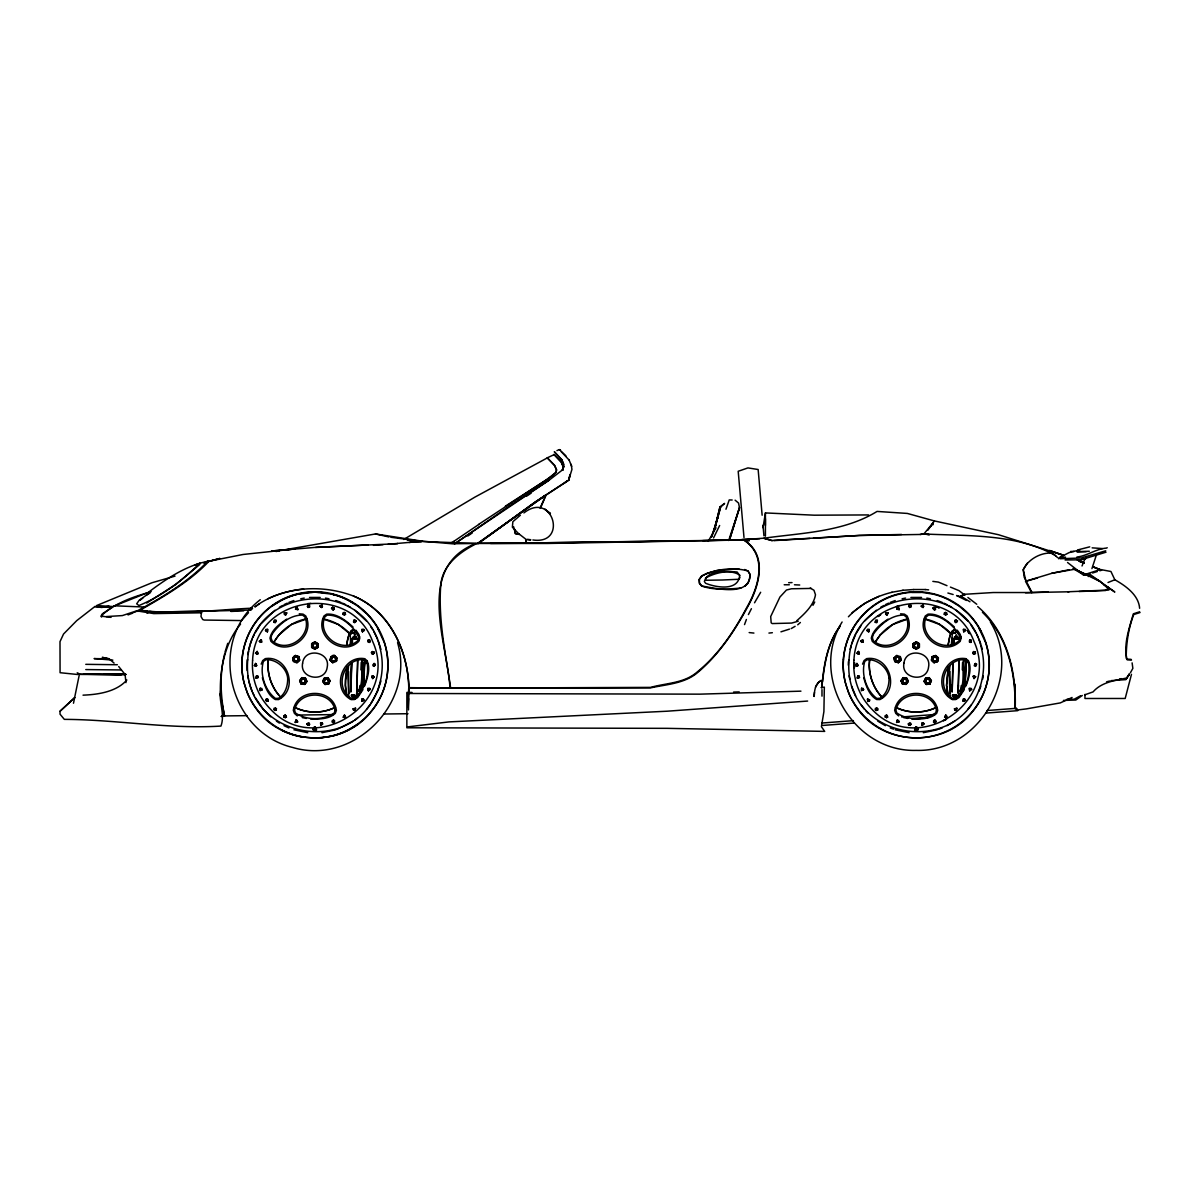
<?xml version="1.0" encoding="UTF-8"?>
<svg xmlns="http://www.w3.org/2000/svg" width="1200" height="1200" viewBox="0 0 1200 1200"><rect width="100%" height="100%" fill="white"/><g stroke="black" fill="none" stroke-linecap="round" stroke-linejoin="round"><path stroke-width="1.5" d="M255.645 666.345L256.5 665.37L255.585 663.45L254.4 665.655L256.875 665.595L255.585 663.45M313.635 728.775L314.25 727.17L315.48 727.17L316.095 728.775L314.25 729.78L314.25 727.17M313.95 728.715C314.43 731.805 314.31 726.195 313.95 728.955L315.315 729.885L315.975 729.09L314.31 728.145L314.31 730.905L315.42 730.935L315.975 729.09M311.67 647.385L314.865 649.035L317.88 647.295L317.88 643.815L314.865 641.82L311.655 643.71L311.67 647.385L314.865 649.185L318.075 647.385L318.075 643.71L314.865 641.82M374.1 663.945L374.97 665.4L374.16 665.91L373.26 664.455L374.1 663.48L375.36 664.17L374.16 666.375L372.885 665.67L374.1 663.48M411.975 692.415L406.875 692.445L406.86 727.785L667.125 728.34L824.685 731.4L821.415 726.705L823.905 711.6L824.34 687.12L821.085 687.54M765.42 525.45L765.42 518.685M856.995 666.345L857.835 665.37L856.92 663.45L855.735 665.655L858.21 665.595L856.92 663.45M914.685 728.985L915.45 730.38L916.965 730.38L917.715 728.985L916.815 727.77L914.685 728.985L916.815 729.78L917.43 728.775L916.815 727.17L915.585 727.17L914.97 728.775L917.04 728.475C919.455 732.54 915.435 725.895 917.115 729.165L915.645 729.975L915.645 728.145L917.31 729.09L916.755 730.935L915.645 730.905L915.09 729.06M917.31 729.09L916.755 729.975L915.3 728.955L915.75 727.965L915.75 729.885L915.375 728.475M913.005 647.385L916.215 649.035L919.23 647.295L919.23 643.815L916.215 641.82L913.005 643.71L913.005 647.385L916.215 649.185L919.425 647.385L919.425 643.71L916.215 641.82M975.435 663.945L976.32 665.4L975.51 665.91L974.595 664.455L975.435 663.48L976.695 664.17L975.51 666.375L974.22 665.67L975.435 663.48M1014.975 684.225L1014.975 708.42L1017.72 710.67L986.16 713.055M314.025 728.475C312.285 732.045 313.83 727.095 315.69 728.475L316.515 730.005M313.35 729.135L314.1 727.755L315.615 727.755L316.365 729.135L314.1 730.38L313.35 729.135L314.1 727.755M313.74 729.06L315.42 729.975L315.69 728.475M915.45 730.38L917.715 728.985M914.685 729.135L915.45 727.755M353.535 638.28C352.44 635.37 353.7 640.185 356.52 638.295L356.1 636.99L356.52 638.295M954.885 638.28C953.79 635.37 955.05 640.185 957.855 638.295L957.45 636.99L957.855 638.295M351.51 696.09L352.77 695.13L354.915 695.415L354.885 696.255L351.51 696.09L352.77 695.13M952.845 696.09L954.12 695.13L956.265 695.415L956.235 696.255L952.845 696.09L954.12 695.13M356.325 636.255C350.925 641.37 357.735 631.425 354.075 634.935M957.675 636.255C955.56 640.95 954.855 633.615 956.805 634.875M352.2 638.85L352.065 645L352.2 638.85L358.455 639.06M352.35 644.43L352.485 638.865M953.55 638.85L953.4 645L953.55 638.85L959.805 639.06M953.7 644.43L953.82 638.865M408.495 709.92L408.75 687.645C407.97 650.235 389.76 610.8 353.43 596.025C326.055 585.645 294.39 586.095 267.825 598.785M354.885 696.255L354.465 695.235M854.385 667.605L854.52 662.745L854.325 667.605M956.235 696.255L955.815 695.235M348.915 693.435L348.615 671.625M950.265 693.435L949.95 671.625M351.795 663.105L351.09 685.32M357.57 659.685L356.775 692.265L357.87 659.58M953.145 663.105L952.14 692.07L952.845 663.045M958.92 659.685L958.125 692.265L959.205 659.58M247.125 659.835L247.125 670.5M356.325 697.2L358.905 694.515L356.31 697.215C365.91 688.41 363.63 674.055 364.395 662.37M364.2 668.01L364.605 662.19M364.575 662.19L363.915 681.765L359.745 693.3M848.31 665.175L848.415 661.62M964.335 660.03C961.8 668.31 967.455 685.56 959.52 690.615L957.885 693.195L959.25 695.61L957.81 697.125C967.035 688.44 965.16 674.25 965.715 662.88L965.265 681.765L961.095 693.3M346.965 666.615L345.285 685.29L346.995 695.79M354.345 638.01L354.375 636.885L353.115 636.945M364.2 668.67L364.41 662.37M363.75 681.645L359.73 693.27L363.9 681.72L364.695 658.965M822.06 687.585L822.24 682.14L820.995 680.64C815.025 683.475 814.65 690.66 813.975 696.405M948.3 666.615L946.635 685.29L948.345 695.79M955.695 638.01L955.725 636.885L954.45 636.945M965.76 662.37L965.49 670.245L965.865 659.115M963.99 686.565L961.08 693.27L965.235 681.72L966.03 658.965M359.73 693.27L363.915 681.765L364.185 669.765M961.065 693.27L965.265 681.765L965.325 669.72M351.93 696.255L351.54 695.22M953.28 696.255L952.89 695.22M408 707.415L408.75 687.645M408.24 707.415L408.585 698.655M408.795 693.405L409.005 688.14L650.535 687.885C666.765 684.315 684.675 683.685 697.845 672.375C718.875 654.585 734.37 631.35 747.405 607.29C758.94 586.875 768.51 555.165 743.895 539.97L524.175 543.045L693.495 540.825M350.49 645.09L350.805 638.16M356.775 692.265L357.075 685.275M951.84 645.09L952.155 638.16M958.125 692.265L958.41 685.275M343.26 717.255L344.475 715.065L345.765 717.165L343.26 717.255L344.475 715.065M352.17 632.28C349.275 636.015 350.595 629.295 353.58 633.105L355.83 631.8L354.405 632.82C347.1 629.325 352.155 640.05 349.995 645.06M944.61 717.255L945.81 715.065L947.115 717.165L944.61 717.255L945.81 715.065M952.44 633.81C949.365 632.04 955.68 630.84 952.44 633.81C949.905 632.97 953.19 630.465 954.105 632.88L957.165 631.8L960.975 636.69M951.93 690.3L952.155 685.05M285.525 615.09L286.755 612.9L284.25 612.96L285.525 615.09L286.755 612.9M886.875 615.09L888.09 612.9L885.585 612.96L886.875 615.09L888.09 612.9M353.64 696.36L354.915 695.415M954.975 696.36L956.265 695.415M355.26 638.4L355.32 637.23L356.565 637.14M956.595 638.4L956.655 637.23L957.915 637.14M951.345 645.06L952.335 633.81M814.23 696.405L814.485 692.4M821.835 687.885C823.53 666.255 826.905 644.13 840.015 626.07M348.6 665.76L347.805 673.785L348.765 696.345M949.95 665.76L949.155 673.785L950.1 696.345M268.5 658.65C266.43 672.66 271.155 687.645 281.22 697.65M361.935 662.4L361.71 670.005M963.285 662.4L963.045 670.005M336.105 661.44L332.76 662.73L330.075 660.24L330.93 656.79C337.815 650.19 336.285 667.575 336.84 658.035M938.415 657.96L935.61 655.5L932.13 656.625L931.41 660.24L934.095 662.73L937.59 661.605L938.415 657.96L935.61 655.5M258 653.775L257.16 651.42L255.54 653.325L258 653.775L257.16 651.42M859.35 653.775L858.51 651.42L856.89 653.325L859.35 653.775L858.51 651.42M361.215 662.43L360.975 669.93M962.565 662.43L962.31 669.93M332.76 662.73L330.195 660.195M934.095 662.73L931.545 660.195L932.13 656.625M346.68 670.23L345.345 680.265L345.705 691.215M948.015 670.23L946.485 685.29L947.805 694.275M276.57 708.72L274.095 708.255L273.84 709.665L276.3 710.145L275.475 707.79M297.885 609.66L297.045 607.29L295.425 609.195L297.885 609.66L297.045 607.29M877.905 708.72L875.445 708.255L875.19 709.665L877.65 710.145L876.81 707.79M899.235 609.66L898.38 607.29L896.76 609.195L899.235 609.66L898.38 607.29M372.675 678.57L371.865 676.215L374.31 676.68L372.675 678.57L371.865 676.215M974.025 678.57L973.215 676.215L975.645 676.68L974.025 678.57L973.215 676.215M562.935 470.13L563.43 466.875L561.435 462.12L554.415 454.86M346.86 644.625C347.01 639.705 351.09 623.04 357.255 633.525M948.195 644.625C949.545 640.02 949.365 631.68 954.66 629.91L958.59 633.525M333.12 722.925L332.28 720.555L333.675 720.075L334.485 722.43L332.025 721.965M763.005 527.715L765.42 512.925L814.23 515.19L868.545 514.935M934.47 722.925L933.63 720.555L935.01 720.075L935.82 722.43L933.375 721.965M346.695 644.61C347.985 639.96 347.97 631.62 353.34 629.895L354.855 630.69L352.29 630.045L349.5 634.23M948.045 644.61C949.215 640.845 949.755 627.645 956.19 630.675L953.625 630.045L950.715 634.2M356.46 697.125L357.9 695.61L356.535 693.195L359.145 690.405L359.985 685.485M960.495 690.405L961.335 685.485M353.4 621.795L355.515 622.005L356.13 620.85L353.655 620.37L354.495 622.755L356.13 620.85M954.735 621.795L956.85 622.005L957.465 620.85L955.005 620.37L955.83 622.755L957.465 620.85M274.95 710.61L274.29 709.5L275.415 708.21M876.3 710.61L875.625 709.5L876.75 708.21M526.14 540.21L525.63 542.97L477.825 543.225L545.91 494.91L540.15 508.005M526.395 540.465L525.885 543.225L490.59 543.465M276.3 710.145L276.15 708.855M877.65 710.145L877.5 708.855M297.54 609.375L295.86 609.06L295.695 607.755M898.875 609.375L897.21 609.06L897.03 607.755M332.46 721.83L333.675 720.075M933.795 721.83L935.01 720.075M255.54 653.325L257.115 651.87M357.9 695.61L356.715 693.195L358.26 690.765C366.135 684.24 360.45 669.285 362.985 660.03M372.765 678.12L374.31 676.68M856.89 653.325L858.465 651.87M974.1 678.12L975.645 676.68M359.145 690.405C363.525 680.79 360.705 670.14 362.235 659.985M960.81 690.345C964.62 680.28 962.16 670.185 963.57 659.985M247.785 654.54L248.475 651.06M982.62 679.275L983.31 675.795M330.075 660.24L330.93 656.79M73.485 703.245L79.485 673.845M353.655 620.37L355.02 619.92M955.005 620.37L956.355 619.92M372.18 676.515L373.215 675.735M973.515 676.515L974.565 675.735M224.67 653.775C219.48 674.07 220.455 695.52 224.535 715.92L246.99 715.65M256.62 654.255L257.67 653.49M333.21 722.46L334.755 721.02M857.97 654.255L859.02 653.49M934.545 722.46L936.09 721.02M937.59 661.605L938.175 658.035M353.805 621.69L354.015 620.685M955.155 621.69L955.365 620.685M964.35 684.915L965.085 681.63M563.43 466.875L562.68 470.13L563.175 466.875L561.18 462.12L553.92 454.365M363.915 681.765L359.715 693.27M568.695 479.895L571.95 469.38L571.185 464.37M964.095 686.64L965.25 681.765M715.17 526.905L719.985 506.85L724.605 503.4L720.6 507.105L714.36 529.23M715.005 527.37L719.985 506.85M1131.48 674.325L1125.18 698.475L1084.965 698.49L1084.965 694.41M358.665 635.775L355.2 631.89M960 635.775L957.165 631.8L954.9 632.985L952.155 631.74M716.115 523.83L720.6 507.105M248.82 649.32L249.765 645.885M380.925 681.015L377.64 691.17L370.815 703.62M850.155 649.32L851.115 645.885M714.84 527.535L718.275 515.73L711.78 536.355M959.25 695.61L958.47 691.755L961.53 690.42M225.03 652.095L227.745 643.335M1091.925 568.635L1096.545 554.505M301.38 679.71L301.38 682.44L303.975 683.28L305.58 681.075L305.145 679.695L303.975 678.855L301.395 679.695L301.38 682.44L302.55 683.28L305.145 682.425L305.58 681.075L303.975 678.855L302.535 678.855M331.26 659.115L332.88 656.91L335.475 657.75L335.925 659.115L335.475 660.495L332.88 661.335L331.71 660.495L331.71 657.75M932.61 659.115L934.23 656.91L936.81 657.75L937.275 659.115L936.81 660.495L934.215 661.335L933.06 660.48L933.06 657.75M927.87 530.205L934.38 520.935L907.35 513.435L877.05 511.425C843.6 532.08 801.705 532.845 763.92 538.215L772.185 540.72M711.405 537.375L715.665 525.51L714.285 529.185M725.955 509.25L729.225 499.935L732.165 499.995M728.67 540.51L739.47 507.75L738.555 503.07L735.12 500.175M261.615 642.195L261.3 639.72L259.32 641.25L261.615 642.195L261.3 639.72M368.355 690.855L368.025 688.38L370.335 689.34L368.355 690.855L368.025 688.38M862.95 642.195L862.65 639.72L860.67 641.25L862.95 642.195L862.65 639.72M969.705 690.855L969.36 688.38L971.685 689.34L969.705 690.855L969.36 688.38M352.68 698.82L353.745 695.865M954.015 698.82L955.095 695.865M744.525 624.6L746.4 619.47M250.245 644.175L252.105 639.165M362.415 631.845L362.1 629.355L364.425 630.345L362.415 631.845L362.1 629.355M851.595 644.175L855.69 634.32M963.765 631.845L963.45 629.355L965.76 630.345L963.765 631.845L963.45 629.355M978.99 691.17L980.85 686.16M364.695 685.875C367.425 677.985 370.755 668.64 367.035 660.63L364.47 658.65C341.94 655.005 330.765 689.31 351.165 699.615L354.39 699.54L357.675 697.53L362.925 689.67M739.89 577.26L739.14 579.255L722.37 580.005L705.855 580.26L705.6 578.01C715.155 572.7 730.14 568.89 739.65 575.01M966.045 685.875C968.775 677.985 972.105 668.64 968.385 660.63L965.82 658.65C943.29 655.005 932.115 689.31 952.5 699.615L955.725 699.54L959.01 697.53L964.26 689.67M952.395 631.665L951.465 633.285M320.835 725.43L320.79 723.315L321.96 722.79L322.83 723.915L320.835 725.43L320.52 722.94L321.96 722.79M922.17 725.43L922.14 723.315L923.295 722.79L924.18 723.915L922.17 725.43L921.855 722.94L923.295 722.79M308.13 607.545L309.66 606.12L309.24 604.905L307.245 606.405L309.555 607.365L309.24 604.905M909.465 607.545L911.01 606.12L910.59 604.905L908.595 606.405L910.905 607.365L910.59 604.905M134.49 612.36C160.605 598.305 187.215 582.81 207.765 561.24L199.755 563.235C182.565 580.485 161.67 596.22 138.93 605.55L136.68 603.795L139.17 600.285L149.61 592.86M267.915 701.31L267.63 698.805L265.605 700.32L267.915 701.31L268.035 700.005L266.16 698.985M868.02 701.04L869.265 701.31L869.805 699.96L867.51 698.985L867.84 701.475L867.51 698.985M266.505 701.475L266.46 699.36M364.425 630.345L363.525 629.19M965.76 630.345L964.875 629.19M308.31 607.155L307.815 605.1M370.335 689.34L369.45 688.185M909.645 607.155L909.15 605.1M971.685 689.34L970.8 688.185M1082.025 565.98L1084.83 559.095M842.1 621.99C808.815 675.825 852.96 752.295 916.23 750.39C979.485 752.295 1023.645 675.825 990.36 621.99M867.795 699.36L869.37 700.005L869.265 701.31M261.18 664.155L262.68 660.6L265.275 658.635C287.805 654.99 298.92 689.31 278.565 699.585L275.31 699.525C267.675 695.145 264.72 685.74 262.38 677.715M862.53 664.155L864.03 660.6L866.625 658.635C889.14 654.99 900.255 689.31 879.9 699.585L876.66 699.525C869.025 695.145 866.07 685.74 863.715 677.715M321.015 724.995L322.365 723.96L321.765 723.165M922.35 724.995L923.715 723.96L923.115 723.165M563.94 466.38L562.185 470.13L549.165 480.15L454.56 543.72L477.825 543.465L546.165 494.91L540.405 508.26M328.575 684.06L330.06 680.64L327.9 677.67L324.24 678.105L322.71 681.45L324.87 684.42L328.575 684.06L324.87 684.42M929.925 684.06L931.41 680.64L929.25 677.67L925.59 678.105L924.045 681.45L926.205 684.42L929.925 684.06L926.205 684.42M328.44 683.865L330.06 680.64M929.775 683.865L931.41 680.64M259.32 641.25L261.15 640.155M322.71 681.45L324.345 678.225L327.9 677.67M362.565 631.455L363.96 630.405M368.52 690.435L369.87 689.4M860.67 641.25L862.485 640.155M924.045 681.45L925.68 678.225L929.25 677.67M963.9 631.455L965.31 630.405M969.855 690.435L971.22 689.4M252.855 637.545L254.355 634.32M260.175 642.39L261.375 641.85M861.525 642.39L862.725 641.85M713.55 537.945L719.64 525.51M950.85 634.23L952.425 631.035M562.185 470.13L563.175 468.135M749.31 540.645L742.14 539.715L763.425 538.215L771.93 540.465L859.29 535.455L920.61 534.465L923.865 533.955L933.375 522.45M748.41 614.58L751.41 608.7M812.985 605.295L814.725 602.04M815.49 687.135L818.73 682.14L821.235 680.385L822.495 681.885C824.73 662.295 828.06 642.285 840.27 626.07M349.365 634.2L351.105 631.035M255.21 632.775L259.935 625.245M856.56 632.775L861.27 625.245M853.26 628.275L851.91 630.78M126.855 679.995C116.535 691.77 98.31 694.575 83.025 695.16M708.15 541.35L716.01 527.775M754.53 602.79L760.665 592.275M315.315 729.885L315.315 727.965L315.975 730.005M916.65 729.885L917.115 728.715L915.375 728.61L914.55 730.005L917.04 731.19L917.865 729.825M316.365 728.985L315.615 730.38L313.35 728.985M316.515 729.825L315.69 731.19L314.025 731.19L313.2 729.825M315.42 730.935L316.095 728.16M916.755 730.935L917.43 728.16M313.755 730.005L314.31 728.145M361.89 701.355L362.1 698.865L364.17 700.29L361.89 701.355L362.1 698.865M963.225 701.355L963.435 698.865L965.52 700.29L963.225 701.355L963.435 698.865M1130.355 672.87L1132.86 668.37L1132.11 662.865M267.42 631.83L267.615 629.34L265.35 630.405L267.42 631.83L267.615 629.34M868.755 631.83L868.965 629.34L866.7 630.405L868.755 631.83L868.965 629.34M351.3 633.795L352.755 632.88M952.65 633.795L953.58 632.37M262.29 689.685L260.34 690.36L260.265 688.245L262.29 689.685L260.055 690.75L260.265 688.245M863.64 689.685L861.69 690.36L861.615 688.245L863.64 689.685L861.405 690.75L861.615 688.245M369.63 642.375L369.96 641.16L368.385 639.765L369.84 639.885L369.63 642.375L368.175 642.255L368.385 639.765M970.98 642.375L971.31 641.16L969.735 639.765L971.19 639.885L970.98 642.375L969.51 642.255L969.735 639.765M369.435 641.97L368.01 641.01L368.58 640.185M970.77 641.97L969.36 641.01L969.915 640.185M267.24 631.425L266.235 631.335L266.19 629.22M868.59 631.425L867.585 631.335L867.54 629.22M306.915 724.005L309.195 722.91L308.985 725.4L306.915 724.005L307.95 723.195L309.81 724.245M908.265 724.005L910.53 722.91L910.32 725.4L908.265 724.005L909.285 723.195L911.145 724.245M308.985 725.4L309.345 724.14M910.32 725.4L910.695 724.14M321.69 607.515L320.1 606.165L321.9 605.055L321.69 607.515L319.635 606.09L321.9 605.055M301.125 684.06L299.64 680.64L301.8 677.67L305.46 678.09L306.99 681.435L304.845 684.405L301.125 684.06L299.64 680.64M923.04 607.515L921.435 606.165L923.235 605.055L923.04 607.515L920.97 606.09L923.235 605.055M902.475 684.06L900.99 680.64L903.15 677.67L906.795 678.09L908.34 681.435L906.195 684.405L902.475 684.06L900.99 680.64M260.445 688.68L261.705 688.38M321.495 607.155L322.515 606.33M307.545 725.28L308.79 724.965M861.78 688.68L863.04 688.38M922.845 607.155L923.865 606.33M908.88 725.28L910.14 724.965M362.265 699.255L363.525 698.97M963.615 699.255L964.875 698.97M301.275 683.85L304.74 684.21L306.795 681.39L305.37 678.21L301.8 677.67M902.61 683.85L906.075 684.21L908.13 681.39L906.72 678.21L903.15 677.67M240.555 624.135C225.42 642.39 220.245 666.81 220.335 690.06C218.85 701.97 225.21 714.69 220.935 726.075C168.555 729.33 116.565 719.535 64.335 719.37L60.03 714.165L60.03 711.24L74.685 697.665L60.03 711.24M299.85 680.67L301.92 677.85M901.2 680.67L903.255 677.85M1129.11 674.88L1126.35 678.63L1129.365 673.875L1125.855 679.635L1111.08 680.64M350.46 698.955L352.2 698.91M951.795 698.955L953.55 698.91M362.13 700.95L364.17 700.29M963.48 700.95L965.52 700.29M261.03 623.85L274.95 610.23M366.525 709.29L369.81 705.09M967.875 709.29L971.16 705.09M271.59 550.98L294.855 548.97L243.045 554.475L209.01 561.24C189.03 582.39 162.855 597.105 137.895 611.445M930.615 526.455L932.625 523.95M357.63 695.52L354.495 699M958.965 695.52L955.83 699M248.49 612.675L241.545 620.565L204.255 620.055L202.755 619.56L201 616.56L201.495 611.295L250.815 610.05M1082.295 695.475L1075.815 700.035L1063.41 700.425M1057.77 557.73L1052.52 553.23C1041.225 551.925 1027.935 559.41 1023.225 569.745L1024.23 577.26L1031.985 592.53L993.195 592.53L964.665 594.285L960.66 596.025L969.945 601.77M848.415 616.785C860.085 604.44 875.64 596.22 892.08 592.275M353.49 710.235L353.13 708.78L354.855 710.625L355.575 708.24L353.13 708.78M954.84 710.235L954.465 708.78L956.205 710.625L956.91 708.24L954.465 708.78M864.555 621.045L876.3 610.23M957.66 697.215L960.255 694.515M1058.655 558.795L1060.095 557.325L1065.555 557.16M257.55 676.5L256.59 676.215L256.11 677.85L257.76 677.445L257.85 676.185L256.455 675.765L255.75 678.165L258.21 677.595L257.85 676.185M858.885 676.5L857.94 676.215L857.445 677.85L859.095 677.445L859.185 676.185L857.805 675.765L857.1 678.165L859.56 677.595L859.185 676.185M199.755 564.495L175.725 584.52L146.685 603.045M744.9 586.275L748.155 583.02L749.655 578.76L749.91 574.26L748.155 571.005C733.32 566.895 715.545 568.98 701.595 576.015L699.09 579.51L699.345 583.26L701.595 586.02C714.135 590.37 727.89 589.23 740.895 588.015M1027.23 563.25L1023.225 569.745L1025.985 581.265L1037.505 578.01M273.915 622.32L275.925 621.645L276.015 620.355L274.62 619.905L273.915 622.32L275.31 622.74L276.015 620.355M875.25 622.32L877.26 621.645L877.365 620.355L875.97 619.905L875.25 622.32L876.66 622.74L877.365 620.355M296.925 662.505C292.41 663.345 291.195 656.64 295.44 655.47L298.95 656.61L299.655 660.225L296.97 662.715L299.655 660.225M894.81 661.575L894 657.945L896.79 655.47L900.3 656.61L901.005 660.225L898.305 662.715L894.81 661.575L894 657.945M373.2 654.255L373.905 651.87L371.475 652.44L371.775 653.85L373.2 654.255L371.475 652.44M974.535 654.255L975.24 651.87L972.825 652.44L973.125 653.85L974.535 654.255L972.825 652.44M295.26 722.43L295.98 720.015L297.69 721.875L295.26 722.43L295.98 720.015M373.065 653.82L374.205 653.265M896.595 722.43L897.315 720.015L899.025 721.875L896.595 722.43L897.315 720.015M974.4 653.82L975.555 653.265M331.575 608.28L332.64 607.26L334.02 607.725L333.315 610.08L331.575 608.28L333.315 610.08M932.91 608.28L933.99 607.26L935.37 607.725L934.65 610.08L932.91 608.28L934.65 610.08M332.01 608.415L332.64 607.26M933.36 608.415L933.99 607.26M333.18 609.675L334.365 609.105M934.53 609.675L935.7 609.105M352.275 630.045L353.355 629.925M953.61 630.045L954.705 629.925M274.26 622.02L274.035 621.045L275.7 620.655M359.355 636.915L358.74 640.44M353.805 709.89L354.72 710.145L355.575 708.24M875.61 622.02L875.385 621.045L877.05 620.655M960.705 636.915L960.09 640.44M955.14 709.89L956.07 710.145L956.91 708.24M371.865 652.575L372.525 651.45M973.215 652.575L973.86 651.45M333.9 609L334.02 607.725M296.07 720.48L297.375 720.435M935.25 609L935.37 607.725M897.42 720.48L898.71 720.435M292.905 658.02L295.44 655.47M894.24 658.02L896.79 655.47M299.52 660.18L298.95 656.61M900.3 656.61L901.005 660.225L898.305 662.715M353.55 708.915L355.245 708.525M954.9 708.915L956.58 708.525M1080.435 695.835L1074.15 699.24L1066.965 699.24M295.59 722.115L297.69 721.875M796.71 620.805C804.51 613.755 813.675 605.58 815.49 594.78L813.975 590.28L810.225 588.015M896.925 722.115L899.025 721.875M797.715 624.81L800.385 622.485M520.38 515.19L512.865 521.7L512.37 527.205L519.375 534.465L515.37 533.7L513.63 526.695M372.6 651.9L373.905 651.87M973.95 651.9L975.24 651.87M149.445 591.525C164.805 579.99 181.245 568.995 199.755 563.25M309.15 592.395A73.815 73.815 0 0 0 292.305 595.725A70.71 70.71 0 0 0 281.73 600.15C264.585 608.73 251.295 624.345 245.445 642.585A74.04 74.04 0 0 0 242.1 659.43L241.86 665.16A74.595 74.595 0 0 0 243.885 682.2L247.365 693.09A72.315 72.315 0 0 0 255.72 708.075C281.325 745.68 341.985 748.26 370.35 712.575A69.255 69.255 0 0 0 379.905 698.31C386.01 686.415 388.665 672.81 387.645 659.475A73.785 73.785 0 0 0 384.315 642.645L377.115 627.03A72.45 72.45 0 0 0 366.495 613.545L357.78 606.105L348.045 600.105A70.905 70.905 0 0 0 331.935 594.15L314.88 592.14L297.84 594.15A70.905 70.905 0 0 0 281.73 600.105L271.965 606.09M354.795 720.105L357.585 717.915M101.625 617.055L100.875 616.305L102.375 613.8L111.9 607.545L94.875 606.54L76.725 620.64L63.555 634.005L60 641.64L60.075 672.705L77.805 674.52M964.665 594.285L960.15 596.535L956.58 595.53L966.435 600.45M260.265 599.73C206.895 640.395 227.97 731.94 292.725 747.48C353.34 765.69 415.785 703.26 397.56 642.645M1107.18 547.695L1106.7 548.07C1096.08 548.73 1087.365 555.885 1076.925 557.025M1106.025 552.195L1080.915 559.785L1065.105 559.995M139.92 600.285L142.83 598.08M250.56 610.05L252.555 608.55M487.845 536.46L534.9 502.17L568.935 479.895L569.94 474.63L568.935 480.15L535.155 502.17L478.08 543.72M852.03 612.795L864.795 603.285L879.06 596.28M150.945 591.78C134.01 596.655 116.025 602.52 102.63 614.55L102.375 616.305L111.09 617.355M315.615 647.7L317.22 645.48L315.615 643.26L314.175 643.275L312.57 645.48L313.02 646.86L315.615 647.7L316.785 646.845L316.785 644.115L315.615 643.275L313.02 644.115L313.02 646.86L314.175 647.7M896.775 656.835L895.17 659.055L896.775 661.26L898.215 661.26L899.82 659.04L898.215 656.835L896.775 656.835L895.605 657.675L895.62 660.42L896.775 661.26L899.37 660.42L899.385 657.675L898.215 656.835M916.965 647.7L918.57 645.48L916.965 643.26L915.525 643.275L913.92 645.48L914.355 646.86L916.965 647.7L918.12 646.845L918.12 644.115L916.965 643.275L914.355 644.115L914.355 646.86L915.525 647.7M254.94 606.795C268.995 596.235 286.275 590.865 303.63 589.02M255.195 606.795L259.32 603.795M291.39 624.48L278.895 634.98L274.23 641.7A46.935 46.935 0 0 1 291.405 624.51L306.72 618.9M564.435 482.895L567.27 480.9M467.79 536.025L472.38 532.83M454.05 541.215L478.83 524.445M478.575 524.445L552.675 475.635L555.93 472.38L556.68 469.875L554.67 465.375L547.17 457.86L554.175 454.62M353.31 721.11L337.53 729.18M880.605 614.73L877.92 616.545L880.575 614.745M954.66 721.11L947.055 725.685M357.75 724.26L347.97 730.23A70.905 70.905 0 0 1 331.935 736.185L320.55 737.94M147.18 594.78L150.105 592.86M526.59 496.155L531.15 493.155M286.71 619.125C279.81 623.835 271.785 629.535 269.955 638.16L270.9 641.295C286.995 657.465 316.185 636.27 305.745 615.96L303.075 614.145L299.235 613.8M888.045 619.125C881.145 623.835 873.135 629.535 871.29 638.16L872.25 641.295C888.33 657.465 917.52 636.27 907.095 615.96L904.425 614.145L900.57 613.8M505.365 506.175L546.405 479.895L555.93 472.38L556.425 469.875L554.415 465.375L547.665 458.115M549.165 480.15L507.36 507.42L454.56 543.975L422.01 541.215L409.005 542.475M254.4 665.655L255.615 663.915M855.735 665.655L856.965 663.915M285.27 717.915L286.095 715.965L285.195 715.035L283.95 715.8L283.995 717.225L286.515 717.195L285.195 715.035M344.52 717.945L345.33 715.965L344.46 715.485M886.62 717.915L887.43 715.965L886.545 715.035L885.3 715.8L885.345 717.225L887.85 717.195L886.545 715.035M945.87 717.945L946.665 715.965L945.795 715.485M344.25 615.12L345.495 614.355L344.19 612.21L342.99 614.43L345.495 614.355M945.6 615.12L946.845 614.355L945.525 612.21L944.325 614.43L946.845 614.355M283.95 715.8L285.21 715.47M283.995 717.225L284.37 715.995M885.3 715.8L886.56 715.47M885.345 717.225L885.72 715.995M403.74 539.46L474.825 497.16L547.41 457.86M342.99 614.43L342.945 612.99M944.325 614.43L944.28 612.99M343.335 613.2L345.45 612.93M944.685 613.2L946.8 612.93M311.655 643.71L314.865 642.06M913.005 643.71L916.215 642.06M791.205 628.575L795.105 626.325M284.265 614.385L285.555 614.655M885.6 614.385L886.89 614.655M284.25 612.96L286.365 613.14M885.585 612.96L887.7 613.14M279.375 607.245L282.48 605.505M880.725 607.245L883.83 605.505M203.76 563.07L207.765 561.24M450.3 543.225L454.305 541.215M1059.42 557.625L1069.125 552.6L1080.12 549.825M195 565.245L198 563.745M523.89 512.925C552.795 490.23 568.335 545.1 532.89 539.97M284.025 604.65L287.25 603.15M885.375 604.65L888.6 603.15M943.53 720.555L946.485 719.19A62.19 62.19 0 0 1 943.62 720.72M1072.08 697.47L1060.275 702.915L1026.24 708.915L1017.975 709.92L1015.215 707.16M1108.02 582.51L1114.83 579.765C1125.615 585.765 1138.635 594.99 1139.625 608.295M146.94 613.05L150.27 611.715M556.92 450.615L559.425 449.61L560.685 450.36M128.04 614.925L132.915 613.05M150.72 591.435L112.89 606.54L96.63 605.55L151.935 582.765L175.035 576.105M288.87 602.4L293.88 600.54M890.22 602.4L895.23 600.54M938.88 729.18L942.225 727.935M1077.87 549.885L1089.735 546.84M275.025 710.175L275.97 709.83M876.375 710.175L877.32 709.83M1084.56 694.905L1093.065 691.89C1101.315 682.365 1114.41 680.55 1126.11 678.135M1088.25 576.51L1091.13 575.505M207.51 561.735L219.765 558.48L207.51 561.735L209.01 561.24M296.055 608.1L296.97 607.785M897.39 608.1L898.32 607.785M1099.815 570.75L1101.57 570.255L1092.9 566.745M932.265 656.79L935.595 655.71M934.125 662.52L937.455 661.44M780.945 631.83L789.495 629.115M1092.57 573L1097.325 571.5M1089.69 573.885L1086.81 574.755L1073.04 568.5L1086.555 574.755L1083.3 574.755L1067.535 562.485M1139.625 611.805L1133.355 613.8C1129.29 628.065 1122.975 645.3 1127.235 659.865L1131.495 660.105M1140 612.555L1133.745 614.55C1128.45 628.185 1126.14 643.755 1126.23 658.35M798.21 621.225L791.7 623.07L772.185 623.565L771.18 622.815L770.685 616.56L779.94 597.03L786.45 590.025L791.46 588.78L811.26 588.42M335.865 729.795L321.975 732.69M937.2 729.795L923.31 732.69M1106.58 681.84L1109.58 681.03M1080.915 559.785L1086.18 558.435M1051.77 573.255L1074.795 569.25L1079.055 571.245M252.18 608.175C215.55 609.795 177.795 615.18 141.18 610.305M276.015 551.52L279.66 550.77M283.32 550.035L375.465 533.955L422.52 541.215L397.23 543.465M920.115 534.465L923.865 533.7M300.765 598.77L304.245 598.08M902.1 598.77L905.58 598.08M108.975 606.135L101.76 607.47L94.875 606.54M353.55 632.97L354.405 632.82M954.9 632.97L955.755 632.82M1105.71 550.785L1081.17 558L1060.155 558.735M891.825 592.275L903.09 590.28M198.75 563.745L200.25 563.49M1119.84 678.885L1121.355 678.63M224.535 715.92L221.325 716.43L224.535 715.92L220.155 693.915M352.245 632.37L350.82 631.74L350.115 633.285M1069.035 569.745L1052.01 573.255L1025.49 581.265L1031.49 592.53L1069.035 591.78M362.355 629.745L363.345 629.61M963.69 629.745L964.695 629.61M368.28 688.74L369.27 688.62M969.63 688.74L970.62 688.62M407.58 726.9L448.92 721.905L667.125 711.21L807.63 701.055M266.67 701.04L267.645 700.935M768.93 633.075L772.365 632.715M308.1 605.445L309.075 605.34M909.435 605.445L910.41 605.34M274.59 550.725L317.145 547.23L397.23 543.72M388.155 544.245L397.485 543.465M1089.315 551.25L1076.775 551.73M738.885 568.755L716.865 570.495L707.1 573.255L701.85 576.015L699.345 579.51L699.6 583.26L701.85 586.02C715.215 588.12 750.51 597.42 749.91 574.26L747.9 571.005L744.645 569.505M821.85 723.045L853.41 720.645M901.695 717L935.115 714.465M987.12 710.52L1014.975 708.42C1015.92 674.13 1008 636.78 982.425 612.3M822.735 725.43L854.31 723.045M911.88 718.68L928.59 717.42M902.835 590.28L913.845 589.53M373.485 545.34L382.965 544.725M315.63 547.47L367.95 544.965M773.97 540.615L809.91 538.44M813.54 538.23L859.29 535.455L901.59 534.465M353.67 637.965C349.83 638.355 359.745 638.7 355.965 638.055M955.02 637.965C951.18 638.355 961.095 638.7 957.3 638.055M230.925 611.445L243.66 610.845M202.14 610.725L156.45 612.3L149.655 611.415M106.245 616.575L122.37 615.585L136.65 610.845L153.795 613.605L201.765 612.78M741.9 539.46L759.66 538.71M788.64 582.705L792.015 582.585M310.575 592.335L313.44 592.23M911.925 592.335L920.505 592.335M144.93 607.05L114.15 605.79M1025.49 592.785L1048.26 592.02M350.085 633.09L351.165 633.63M951.435 633.09L952.5 633.63M309.54 597.435L320.205 597.435M910.89 597.435L921.54 597.435M733.59 692.085L739.2 691.92M800.94 691.155L699.915 694.155L407.58 693.48M1079.055 591.525L1105.575 590.52L1108.08 588.525L1100.58 581.76L1086.3 574.755L1083.045 574.755M702.75 540.615L741.645 539.715L748.965 540.645M1067.79 591.78L1108.83 590.025L1109.34 588.78L1107.825 587.025L1089.39 574.005M297.54 715.05L333.12 714.615M383.67 714.015L408 713.715M1070.61 551.46L1074.09 551.43M1077.435 551.73L1086.09 551.7M77.22 672.765L80.22 674.34L125.025 674.25M125.625 674.625L80.22 674.34M125.655 674.13L103.785 674.16L125.97 674.475M784.2 584.775L789.33 584.775M913.605 589.53L925.365 589.53M140.685 611.055L147.12 611.055M1131.105 659.355L1126.86 659.1M314.1 727.89L315.48 727.17M915.45 727.89L917.715 729.135M314.025 728.61L315.69 728.61M313.635 728.16L315.48 729.165M916.815 729.165L914.97 728.16M314.415 729.45L315.315 729.45M915.75 729.45L916.65 729.45M934.215 656.91L935.64 656.91L937.26 659.13L935.64 661.335L933.045 660.495M332.865 656.91L334.305 656.91L335.925 659.13L334.305 661.335L331.71 660.48M354.87 637.47L353.655 637.635M85.785 669.57L121.065 669.945M85.785 664.335L117.345 664.74M105.075 658.785L94.08 658.59L112.845 660.105M954.57 695.085L952.185 695.22L956.94 695.385L953.31 695.37M83.985 674.175L121.08 674.955M923.61 533.955C967.725 536.175 1016.13 533.355 1055.775 555.735M314.865 592.185L319.17 592.335M911.91 718.98C920.265 719.13 930.165 719.385 936.66 713.385L937.725 710.355C934.245 687.795 898.155 687.765 894.66 710.325L895.74 713.355L898.665 715.92M310.575 718.98C318.915 719.13 328.815 719.385 335.31 713.385L336.39 710.355C332.91 687.795 296.82 687.765 293.31 710.325L294.405 713.355L297.315 715.92M794.46 584.775L799.71 585.015M954.9 637.14L956.655 637.23M353.55 637.14L355.32 637.23M352.02 695.46C361.515 695.505 345.735 694.77 353.67 695.49M954.105 696.015L955.785 696.105M352.755 696.015L354.45 696.105M1092.135 547.845L1102.47 548.565M867.75 629.64L868.71 629.73M266.4 629.64L267.375 629.73M925.11 589.53L928.62 589.86M749.16 632.58L753.915 633.075M527.64 539.385L530.64 539.715M530.64 539.97L526.14 539.46L519.375 534.21L515.37 533.46L514.875 529.455M320.625 592.395L326.325 593.07M909.12 732.69L895.23 729.795M307.77 732.69L293.88 729.795M417.48 541.44L421.185 541.89M932.85 581.385L938.385 582.105L946.98 585.675M407.25 539.97L412.605 540.72M390.765 537.24L422.265 541.47L476.085 543.465C415.335 566.745 446.895 641.445 450.045 688.14L409.005 687.645C407.61 650.295 389.64 611.07 353.43 596.025M303.435 737.265L297.81 736.155A70.905 70.905 0 0 1 281.73 730.23M926.85 598.08L930.33 598.77M325.5 598.08L328.98 598.77M109.38 658.8L102.27 657.375L109.275 658.98L114.09 663.075M903.54 717.585L907.755 718.44M302.205 717.585L306.42 718.44M934.38 520.935L998.445 534.705L1063.635 555.3M388.98 536.955L375.465 533.955M915.75 728.205L916.65 728.415M314.415 728.205L315.765 729.165M924.375 618.9L939.69 624.48L951.03 633.825M947.895 593.025L953.145 594.525M894.96 661.425L898.275 662.505M295.47 655.68L298.785 656.76M934.08 607.725L935.025 608.04M332.745 607.725L333.69 608.04M1063.395 555.15L1049.505 550.47L1061.655 554.805M937.2 600.54L942.225 602.4M890.22 727.935L893.55 729.18M335.865 600.54L340.875 602.4M1084.215 563.235L1079.01 561.135L1084.14 563.235M1092.735 566.745L1101.33 570.255L1092.735 566.58M950.43 587.1L959.025 590.655L964.935 595.2M1077.255 559.965L1084.14 562.905M895.71 707.205C908.355 713.625 924.075 713.625 936.72 707.205A47.205 47.205 0 0 1 895.44 707.325M338.355 624.51A46.935 46.935 0 0 1 349.77 633.75L338.34 624.48L323.025 618.9A47.205 47.205 0 0 1 338.34 624.525M943.83 603.15L947.055 604.65M342.495 603.15L345.72 604.65M284.025 725.685L288.87 727.935M1074.285 569.25L1081.635 573.675M561.18 451.605L568.935 459.87M1099.8 581.01L1086.42 574.005L1100.37 569.505L1110.945 571.5L1114.83 579.765M856.125 665.415L856.995 665.88M254.775 665.415L255.66 665.88M945 717L945.855 717.48M343.65 717L344.505 717.48M353.04 602.925L348.045 600.15A70.89 70.89 0 0 0 331.95 594.18M948.615 605.505L951.705 607.245M885.375 725.685L877.77 721.11M347.265 605.505L350.37 607.245M944.715 614.19L945.57 614.685M343.38 614.19L344.235 614.685M885.735 716.985L886.605 717.48M284.4 716.985L285.255 717.48M559.425 449.61L560.175 450.105M1103.67 584.52L1114.845 592.02L1107.825 587.025M276.42 721.11L279.375 723.09M967.89 597.465L976.755 604.26M956.13 610.23L967.875 621.045M354.795 610.23L366.525 621.045M956.265 620.4L957.03 621.015M354.915 620.4L355.68 621.015M934.905 720.51L935.67 721.155M333.57 720.51L334.32 721.155M334.275 655.5L337.08 657.96M565.935 455.865L561.18 451.365M954.375 627.015C947.19 620.535 938.19 613.275 928.005 614.145L925.335 615.96C914.925 636.27 944.055 657.495 960.195 641.295L961.11 638.19L960.24 634.425L957.27 630.18M353.025 627.015C345.84 620.535 336.84 613.275 326.67 614.145L324 615.96C313.59 636.27 342.72 657.495 358.845 641.295L359.775 638.19L358.89 634.425L355.92 630.18M270.75 716.82L263.22 709.29L255.21 697.56M882.555 697.65C873.975 689.205 869.505 677.115 869.265 665.16A47.205 47.205 0 0 1 869.745 658.635L869.265 665.16A47.205 47.205 0 0 0 875.58 688.635A46.935 46.935 0 0 0 882.465 697.755M977.67 606.54C1006.575 631.17 1016.475 670.98 1015.215 707.67M865.77 710.58L868.185 713.19M355.77 631.8L359.625 636.69M118.71 666.54L125.07 674.445L125.97 682.65M861.09 641.175L861.72 641.97M259.755 641.175L260.385 641.97M861.27 705.09L864.555 709.29M929.145 677.85L931.2 680.685M924.27 681.405L926.31 684.225M327.795 677.85L329.85 680.685M322.92 681.405L324.96 684.225M959.475 634.845C952.65 624.645 941.235 614.85 928.515 615.09L926.145 616.965C918.195 635.79 943.545 654.225 958.995 640.83L960.015 638.01L959.475 634.845L960.735 638.055M358.125 634.845C351.315 624.645 339.885 614.85 327.165 615.09L324.81 616.965C316.845 635.79 342.195 654.225 357.645 640.83L358.68 638.01L358.125 634.845L359.4 638.055M971.16 625.245L975.87 632.775M370.815 626.73L372.795 629.67M315.48 727.77L316.365 729.135M377.82 628.275L379.23 630.78M373.665 631.23L377.64 639.165M862.77 688.755L863.235 689.625M261.435 688.755L261.885 689.625M969.045 664.29L967.62 661.395L965.13 659.73C944.76 657.975 935.07 687.75 952.56 698.325L955.575 698.445C966.585 690.45 970.875 674.04 968.19 660.945M367.695 664.29L366.285 661.395L363.78 659.73C343.425 657.975 333.735 687.75 351.225 698.325L354.24 698.445C365.25 690.45 369.525 674.04 366.84 660.945M568.935 459.615L571.695 466.38M922.98 605.445L923.4 606.345M908.73 724.005L909.15 724.905M321.63 605.445L322.05 606.345M307.38 724.005L307.8 724.905M976.74 634.32L978.24 637.545M855.69 696.015L851.595 686.16M252.855 692.79L254.355 696.015M964.605 699.345L965.04 700.26M363.27 699.345L363.69 700.26M563.94 464.625L561.93 459.87L554.415 451.86L561.93 459.87L563.94 466.62M978.99 639.165L980.85 644.175M378.255 640.83L380.925 649.32M250.245 686.16L252.105 691.17M932.88 523.95L933.12 524.7M981.315 645.885L982.275 649.32M248.82 681.015L249.765 684.45M974.865 652.185L975.12 653.145M373.515 652.185L373.77 653.145M898.365 720.75L898.59 721.74M292.665 657.945L293.46 661.575M297.015 720.75L297.24 721.74M849.12 675.795L849.81 679.275M247.785 675.795L248.475 679.275M762.135 515.22L758.145 469.515L747.945 467.91L738.195 471.27L744 537.57M763.02 525.285L763.935 535.83M885.975 613.17L886.005 614.16M284.64 613.17L284.67 614.16M946.395 613.17L946.41 614.16M345.045 613.17L345.075 614.16M916.815 727.17L916.755 729.105M915.585 727.17L915.645 730.905M913.2 643.815L913.2 647.295M311.85 643.815L311.85 647.295M821.985 689.64L821.985 696.15M765.42 512.925L765.42 536.205M314.25 729.165L314.31 730.905M939.705 624.51A46.935 46.935 0 0 1 951.105 633.75M924.57 618.96A47.205 47.205 0 0 1 939.885 624.525M896.325 606.51A61.185 61.185 0 0 1 899.43 605.535M268.41 658.635A47.205 47.205 0 0 0 267.93 665.16A47.205 47.205 0 0 0 274.245 688.635A46.935 46.935 0 0 0 278.925 695.325M291.57 624.36A47.205 47.205 0 0 1 306.885 618.78M363.39 610.59A77.985 77.985 0 0 1 365.49 612.54A73.305 73.305 0 0 0 363.375 610.59M307.62 603.66A61.185 61.185 0 0 1 310.845 603.375M287.67 677.835C287.94 685.44 285.45 694.245 278.505 698.295L275.46 698.445C264.945 690.555 259.53 673.935 263.43 661.38L265.965 659.715C276.135 659.085 286.365 667.725 287.67 677.835M889.005 677.835C889.29 685.44 886.8 694.245 879.84 698.295L876.81 698.445C866.28 690.555 860.88 673.935 864.78 661.38L867.315 659.715C877.485 659.085 887.715 667.725 889.005 677.835M351.495 663.045L350.805 692.07L351.51 663.045M252.6 660.285C251.61 673.32 254.7 686.64 261.57 697.785A64.44 64.44 0 0 0 270.645 709.335C316.08 758.175 400.365 701.91 372.555 641.25C350.355 581.235 255.15 596.34 252.6 660.285M853.935 660.285C852.945 673.32 856.035 686.64 862.92 697.785A64.44 64.44 0 0 0 871.995 709.335C917.43 758.175 1001.715 701.91 973.905 641.25C951.705 581.235 856.485 596.34 853.935 660.285M247.725 659.88C240.6 741.255 361.995 760.455 380.385 680.895A68.835 68.835 0 0 0 382.245 665.175A68.835 68.835 0 0 0 380.385 649.44C365.385 576.075 251.055 585.06 247.725 659.88M843.45 659.43L843.21 665.16A74.595 74.595 0 0 0 845.235 682.2L848.715 693.09A72.315 72.315 0 0 0 857.07 708.075C882.66 745.695 943.305 748.215 971.7 712.575A69.255 69.255 0 0 0 981.24 698.31C987.345 686.415 990.015 672.81 988.995 659.475A73.785 73.785 0 0 0 985.65 642.645L978.45 627.03A72.45 72.45 0 0 0 967.845 613.545L959.13 606.105L949.38 600.15A70.89 70.89 0 0 0 933.285 594.18L921.975 592.395L910.485 592.395A73.815 73.815 0 0 0 893.655 595.725A70.71 70.71 0 0 0 883.065 600.15C865.92 608.73 852.645 624.345 846.78 642.585A74.04 74.04 0 0 0 843.435 659.43M849.06 659.88C841.95 741.255 963.33 760.455 981.72 680.895A68.835 68.835 0 0 0 983.595 665.175A68.835 68.835 0 0 0 981.72 649.44C966.72 576.075 852.39 585.06 849.06 659.88M440.79 584.775C438.06 619.275 445.59 653.43 450.555 687.39L451.545 688.14L650.535 687.39C666.375 682.98 684.435 683.325 697.335 671.865C718.62 654.63 734.16 631.305 746.895 607.29C758.76 586.77 768.03 555.555 743.64 539.97L547.17 543.465L476.835 543.465C460.17 551.775 442.575 564.72 440.79 584.775M302.61 663.18C299.37 678.93 325.425 683.04 327.225 667.08C330.45 651.33 304.395 647.205 302.61 663.18M903.945 663.18C900.705 678.93 926.76 683.04 928.56 667.08C931.8 651.33 905.745 647.205 903.945 663.18M739.65 575.505C738.36 591.525 715.695 587.445 705.6 583.26L704.355 581.52C707.67 569.505 726.9 571.215 737.145 572.01L739.65 575.505M271.62 634.845L271.05 637.98L272.1 640.83C287.55 654.21 312.9 635.79 304.935 616.965L302.58 615.12C289.86 614.82 278.445 624.675 271.62 634.845M872.97 634.845L872.385 637.98L873.435 640.83C888.885 654.21 914.235 635.79 906.285 616.965L903.93 615.12C891.21 614.82 879.795 624.675 872.97 634.845M335.16 710.01L334.335 712.89C323.67 720.525 306.075 720.525 295.395 712.89L294.57 709.98C299.22 690.09 330.525 690.105 335.16 710.01M936.495 710.01L935.685 712.89C925.005 720.525 907.425 720.525 896.73 712.89L895.905 709.98C900.555 690.09 931.875 690.105 936.495 710.01M739.47 507.75L729.87 538.77L739.47 507.75M294.27 657.675L294.27 660.42L295.425 661.26L298.035 660.42L298.035 657.69L296.865 656.835L294.27 657.675L293.835 659.04L295.44 661.26L296.88 661.26L298.485 659.04L298.035 657.675L295.425 656.835L294.27 657.675M328.725 681.12L328.29 682.485L325.68 683.34L324.06 681.105L325.68 678.9L327.12 678.9L328.29 679.74L328.29 682.485L325.68 683.325L324.51 682.485L324.075 681.12L325.68 678.9L327.12 678.9L328.725 681.12M902.715 679.71L902.715 682.44L905.325 683.28L906.93 681.075L906.495 679.695L905.325 678.855L902.73 679.695L902.715 682.44L903.885 683.28L906.495 682.425L906.93 681.075L905.325 678.855L902.715 679.71M930.075 681.12L929.625 682.485L927.015 683.34L925.41 681.105L927.015 678.9L928.455 678.9L929.625 679.74L929.625 682.485L927.015 683.325L925.86 682.485L925.41 681.12L927.03 678.9L928.455 678.9L930.075 681.12M353.505 695.805L352.05 698.76L353.52 695.88M954.855 695.805L953.4 698.76L954.855 695.88M880.245 634.98L875.565 641.7A46.935 46.935 0 0 1 892.755 624.51L908.055 618.9A47.205 47.205 0 0 0 892.755 624.525L880.245 634.98M356.595 696.345L354.51 698.85L356.595 696.345M957.945 696.345L955.845 698.85L957.945 696.345M335.385 707.205C322.74 713.625 307.005 713.625 294.36 707.205A47.205 47.205 0 0 0 314.865 712.095A47.205 47.205 0 0 0 335.445 707.325M929.28 534.66L923.865 533.955L929.325 534.66M336.045 595.35L333.3 594.585A72.495 72.495 0 0 1 336.06 595.305M939.105 607.785L936.06 606.675L939.12 607.8M549.66 512.925L544.905 509.175L550.41 513.69L549.66 512.925M969.345 633.555L967.545 630.87L969.36 633.57M980.58 630.78L979.17 628.275L980.595 630.765M879.69 728.07A73.08 73.08 0 0 0 989.295 664.8A73.08 73.08 0 0 0 879.69 601.515A73.08 73.08 0 0 0 879.69 728.07M278.355 728.07A73.08 73.08 0 0 0 387.96 664.8A73.08 73.08 0 0 0 278.355 601.515A73.08 73.08 0 0 0 278.355 728.07"/></g></svg>
